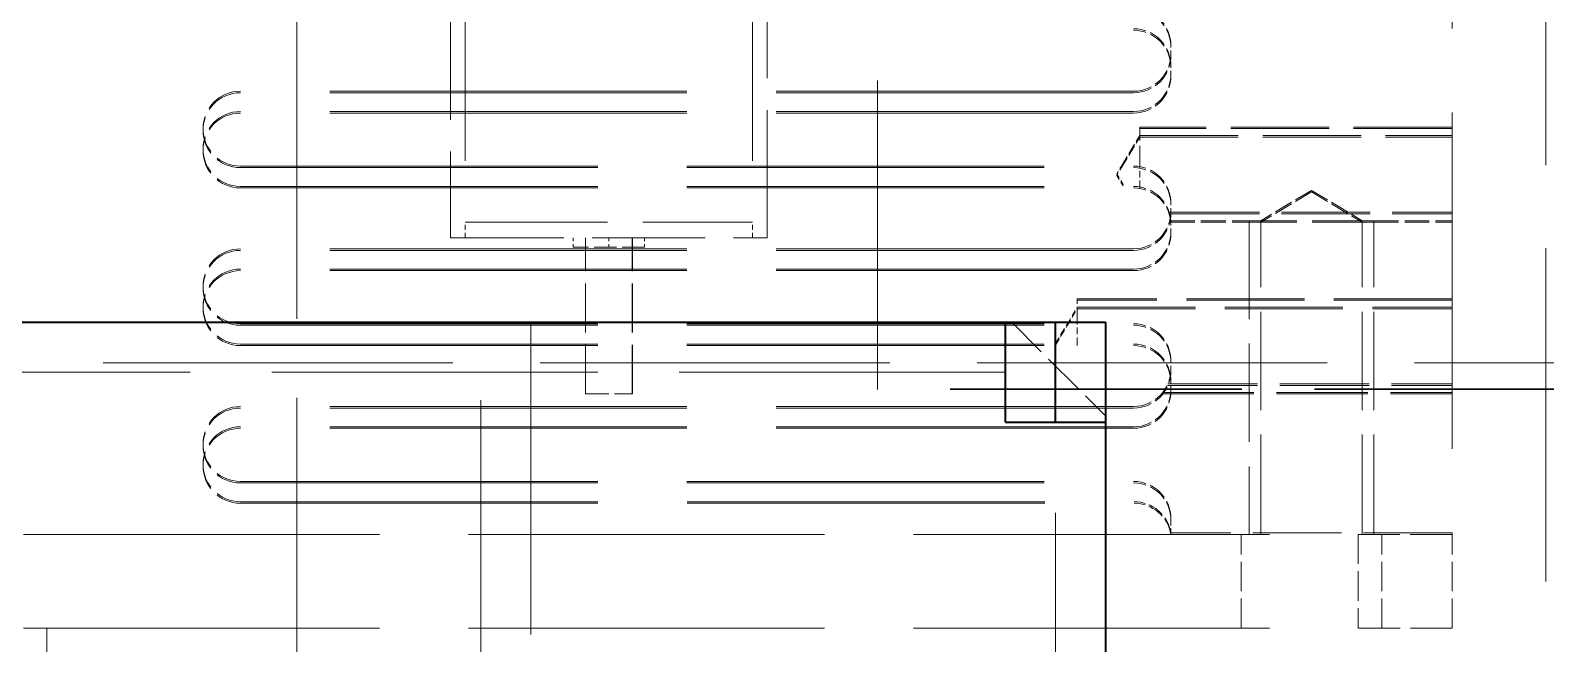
# Model space of a CAD drawing. Header units: millimetres. Extents: x 0 to 5945, y 0 to 4205.
# Drawn here: x 1825.74 to 1874.28, y 2366.46 to 2386.11 of the extents above; entities that cross this region are included whole.
import ezdxf

# ---------------------------------------------------------------- set-up
doc = ezdxf.new("R2010")
doc.units = ezdxf.units.MM
doc.header["$LTSCALE"] = 5
doc.linetypes.add('DASHED', pattern=[0.2067, 0.1654, -0.0413])
doc.layers.add('가려진 것(ISO)', color=2, linetype='DASHED', lineweight=18)
doc.layers.add('가시적인 것(ISO)', color=3, linetype='Continuous', lineweight=40)

msp = doc.modelspace()

# ---------------------------------------------------------------- linework, layer by layer
at = {"layer": '가려진 것(ISO)', "ltscale": 13.030156}
msp.add_line((1871.276, 2572.006), (1871.276, 2370.006), dxfattribs=at)
at = {"layer": '가려진 것(ISO)', "ltscale": 12.276246}
msp.add_line((1834.276, 2450.457), (1834.276, 2348.957), dxfattribs=at)
at = {"layer": '가려진 것(ISO)', "ltscale": 11.94001}
for p, q in [((1839.676, 2441.157), (1839.676, 2379.457)), ((1848.876, 2441.157), (1848.876, 2379.457))]:
    msp.add_line(p, q, dxfattribs=at)
at = {"layer": '가려진 것(ISO)', "ltscale": 11.933301}
msp.add_line((1852.876, 2374.625), (1852.876, 2411.624), dxfattribs=at)
at = {"layer": '가려진 것(ISO)', "ltscale": 4.952111}
for p, q in [((1839.204, 2392.457), (1839.204, 2379.457)), ((1849.348, 2379.457), (1849.348, 2392.457))]:
    msp.add_line(p, q, dxfattribs=at)
at = {"layer": '가려진 것(ISO)', "ltscale": 12.901145}
msp.add_line((1874.276, 2392.457), (1874.276, 2352.457), dxfattribs=at)
at = {"layer": '가려진 것(ISO)', "ltscale": 0.095135}
for p, q in [((1862.276, 2385.356), (1862.276, 2385.606)), ((1862.276, 2384.706), (1862.276, 2384.956)), ((1862.276, 2380.306), (1862.276, 2380.556)), ((1862.276, 2379.656), (1862.276, 2379.906)), ((1862.276, 2375.256), (1862.276, 2375.506)), ((1862.276, 2374.606), (1862.276, 2374.856))]:
    msp.add_line(p, q, dxfattribs=at)
at = {"layer": '가려진 것(ISO)', "ltscale": 0.018678}
for p, q in [((1862.276, 2385.307), (1862.276, 2385.356)), ((1862.276, 2384.657), (1862.276, 2384.706)), ((1862.276, 2380.257), (1862.276, 2380.306)), ((1862.276, 2379.607), (1862.276, 2379.656)), ((1862.276, 2375.207), (1862.276, 2375.256)), ((1862.276, 2374.557), (1862.276, 2374.606)), ((1862.276, 2369.957), (1862.276, 2370.006)), ((1864.776, 2370.006), (1864.776, 2369.957)), ((1865.155, 2369.957), (1865.155, 2370.006)), ((1868.397, 2369.957), (1868.397, 2370.006)), ((1868.776, 2369.957), (1868.776, 2370.006)), ((1871.276, 2370.006), (1871.276, 2369.957))]:
    msp.add_line(p, q, dxfattribs=at)
at = {"layer": '가려진 것(ISO)', "ltscale": 13.836478}
for p, q in [((1861.076, 2384.156), (1832.476, 2384.156)), ((1861.076, 2384.107), (1832.476, 2384.107)), ((1861.076, 2383.506), (1832.476, 2383.506)), ((1861.076, 2383.457), (1832.476, 2383.457)), ((1832.476, 2381.756), (1861.076, 2381.756)), ((1832.476, 2381.707), (1861.076, 2381.707)), ((1832.476, 2381.106), (1861.076, 2381.106)), ((1832.476, 2381.057), (1861.076, 2381.057)), ((1861.076, 2379.106), (1832.476, 2379.106)), ((1861.076, 2379.057), (1832.476, 2379.057)), ((1861.076, 2378.456), (1832.476, 2378.456)), ((1861.076, 2378.407), (1832.476, 2378.407)), ((1832.476, 2376.706), (1861.076, 2376.706)), ((1832.476, 2376.657), (1861.076, 2376.657)), ((1832.476, 2376.056), (1861.076, 2376.056)), ((1832.476, 2376.007), (1861.076, 2376.007)), ((1861.076, 2374.056), (1832.476, 2374.056)), ((1861.076, 2374.007), (1832.476, 2374.007)), ((1861.076, 2373.406), (1832.476, 2373.406)), ((1861.076, 2373.357), (1832.476, 2373.357)), ((1832.476, 2371.656), (1861.076, 2371.656)), ((1832.476, 2371.607), (1861.076, 2371.607))]:
    msp.add_line(p, q, dxfattribs=at)
at = {"layer": '가려진 것(ISO)', "ltscale": 3.809293}
for p, q in [((1871.276, 2383.006), (1861.276, 2383.006)), ((1871.276, 2382.957), (1861.276, 2382.957)), ((1861.276, 2382.736), (1871.276, 2382.736)), ((1861.276, 2382.687), (1871.276, 2382.687)), ((1864.776, 2380.006), (1864.776, 2370.006)), ((1865.155, 2370.006), (1865.155, 2380.006)), ((1868.397, 2370.006), (1868.397, 2380.006)), ((1868.776, 2370.006), (1868.776, 2380.006))]:
    msp.add_line(p, q, dxfattribs=at)
at = {"layer": '가려진 것(ISO)', "ltscale": 0.808264}
msp.add_line((1861.276, 2381.74), (1861.276, 2383.006), dxfattribs=at)
at = {"layer": '가려진 것(ISO)', "ltscale": 0.435206}
for p, q in [((1860.688, 2381.756), (1861.276, 2382.736)), ((1860.688, 2381.707), (1861.276, 2382.687))]:
    msp.add_line(p, q, dxfattribs=at)
at = {"layer": '가려진 것(ISO)', "ltscale": 0.111004}
for p, q in [((1860.538, 2381.506), (1860.688, 2381.756)), ((1860.538, 2381.457), (1860.688, 2381.707))]:
    msp.add_line(p, q, dxfattribs=at)
at = {"layer": '가려진 것(ISO)', "ltscale": 0.177667}
for p, q in [((1860.538, 2381.506), (1860.778, 2381.106)), ((1860.538, 2381.457), (1860.778, 2381.057))]:
    msp.add_line(p, q, dxfattribs=at)
at = {"layer": '가려진 것(ISO)', "ltscale": 0.24999}
msp.add_line((1861.276, 2381.09), (1861.276, 2381.74), dxfattribs=at)
at = {"layer": '가려진 것(ISO)', "ltscale": 0.019356}
msp.add_line((1861.276, 2381.04), (1861.276, 2381.09), dxfattribs=at)
at = {"layer": '가려진 것(ISO)', "ltscale": 0.720299}
for p, q in [((1866.776, 2380.98), (1865.155, 2380.006)), ((1866.776, 2380.98), (1868.397, 2380.006)), ((1866.776, 2380.931), (1865.155, 2379.957)), ((1866.776, 2380.931), (1868.397, 2379.957))]:
    msp.add_line(p, q, dxfattribs=at)
at = {"layer": '가려진 것(ISO)', "ltscale": 0.022096}
for p, q in [((1862.218, 2380.277), (1862.276, 2380.277)), ((1862.218, 2380.228), (1862.276, 2380.228))]:
    msp.add_line(p, q, dxfattribs=at)
at = {"layer": '가려진 것(ISO)', "ltscale": 0.966764}
for p, q in [((1862.238, 2380.006), (1864.776, 2380.006)), ((1862.238, 2379.957), (1864.776, 2379.957))]:
    msp.add_line(p, q, dxfattribs=at)
at = {"layer": '가려진 것(ISO)', "ltscale": 3.428492}
for p, q in [((1862.276, 2380.277), (1871.276, 2380.277)), ((1862.276, 2380.228), (1871.276, 2380.228))]:
    msp.add_line(p, q, dxfattribs=at)
at = {"layer": '가려진 것(ISO)', "ltscale": 2.393412}
for p, q in [((1868.776, 2380.006), (1864.776, 2380.006)), ((1868.776, 2379.957), (1864.776, 2379.957))]:
    msp.add_line(p, q, dxfattribs=at)
at = {"layer": '가려진 것(ISO)', "ltscale": 0.952248}
for p, q in [((1868.776, 2380.006), (1871.276, 2380.006)), ((1868.776, 2379.957), (1871.276, 2379.957))]:
    msp.add_line(p, q, dxfattribs=at)
at = {"layer": '가려진 것(ISO)', "ltscale": 5.504978}
msp.add_line((1839.676, 2379.957), (1848.876, 2379.957), dxfattribs=at)
at = {"layer": '가려진 것(ISO)', "ltscale": 0.19037}
for p, q in [((1839.676, 2379.457), (1839.676, 2379.957)), ((1848.876, 2379.457), (1848.876, 2379.957))]:
    msp.add_line(p, q, dxfattribs=at)
at = {"layer": '가려진 것(ISO)', "ltscale": 4.383372}
msp.add_line((1839.204, 2379.457), (1849.348, 2379.457), dxfattribs=at)
at = {"layer": '가려진 것(ISO)', "ltscale": 0.114182}
for p, q in [((1843.135, 2379.157), (1843.135, 2379.457)), ((1844.276, 2379.157), (1844.276, 2379.457)), ((1845.417, 2379.157), (1845.417, 2379.457))]:
    msp.add_line(p, q, dxfattribs=at)
at = {"layer": '가려진 것(ISO)', "ltscale": 0.869214}
msp.add_line((1845.417, 2379.157), (1843.135, 2379.157), dxfattribs=at)
at = {"layer": '가려진 것(ISO)', "ltscale": 1.904597}
for p, q in [((1843.525, 2374.457), (1843.525, 2379.457)), ((1843.528, 2374.457), (1843.528, 2379.457)), ((1845.025, 2374.457), (1845.025, 2379.457)), ((1845.028, 2374.457), (1845.028, 2379.457))]:
    msp.add_line(p, q, dxfattribs=at)
at = {"layer": '가려진 것(ISO)', "ltscale": 0.235219}
for p, q in [((1858.958, 2376.706), (1859.276, 2377.236)), ((1858.958, 2376.657), (1859.276, 2377.187))]:
    msp.add_line(p, q, dxfattribs=at)
at = {"layer": '가려진 것(ISO)', "ltscale": 4.571172}
for p, q in [((1871.276, 2377.506), (1859.276, 2377.506)), ((1871.276, 2377.457), (1859.276, 2377.457)), ((1859.276, 2377.236), (1871.276, 2377.236)), ((1859.276, 2377.187), (1871.276, 2377.187))]:
    msp.add_line(p, q, dxfattribs=at)
at = {"layer": '가려진 것(ISO)', "ltscale": 0.620038}
msp.add_line((1859.276, 2376.706), (1859.276, 2377.506), dxfattribs=at)
at = {"layer": '가려진 것(ISO)', "ltscale": 12.094824}
for p, q in [((1840.176, 2326.757), (1840.176, 2376.757)), ((1841.776, 2376.757), (1841.776, 2326.757))]:
    msp.add_line(p, q, dxfattribs=at)
at = {"layer": '가려진 것(ISO)', "ltscale": 1.616089}
for p, q in [((1857.176, 2376.757), (1860.176, 2373.757)), ((1871.276, 2369.957), (1868.276, 2369.957)), ((1868.276, 2366.957), (1871.276, 2366.957))]:
    msp.add_line(p, q, dxfattribs=at)
at = {"layer": '가려진 것(ISO)', "ltscale": 0.288771}
for p, q in [((1858.568, 2376.056), (1858.958, 2376.706)), ((1858.568, 2376.007), (1858.958, 2376.657))]:
    msp.add_line(p, q, dxfattribs=at)
at = {"layer": '가려진 것(ISO)', "ltscale": 0.258279}
msp.add_line((1859.276, 2376.056), (1859.276, 2376.706), dxfattribs=at)
at = {"layer": '가려진 것(ISO)', "ltscale": 0.018702}
msp.add_line((1859.276, 2376.007), (1859.276, 2376.056), dxfattribs=at)
at = {"layer": '가려진 것(ISO)', "ltscale": 12.631393}
msp.add_line((1856.976, 2375.157), (1713.376, 2375.157), dxfattribs=at)
at = {"layer": '가려진 것(ISO)', "ltscale": 13.546203}
msp.add_line((1909.276, 2375.457), (1811.276, 2375.457), dxfattribs=at)
at = {"layer": '가려진 것(ISO)', "ltscale": 3.466434}
for p, q in [((1862.176, 2374.777), (1871.276, 2374.777)), ((1862.176, 2374.728), (1871.276, 2374.728))]:
    msp.add_line(p, q, dxfattribs=at)
at = {"layer": '가려진 것(ISO)', "ltscale": 0.029001}
msp.add_line((1843.525, 2374.457), (1843.528, 2374.457), dxfattribs=at)
at = {"layer": '가려진 것(ISO)', "ltscale": 0.897467}
msp.add_line((1843.528, 2374.457), (1845.028, 2374.457), dxfattribs=at)
at = {"layer": '가려진 것(ISO)', "ltscale": 11.288502}
for p, q in [((1887.876, 2374.625), (1852.876, 2374.625)), ((1887.876, 2374.619), (1852.876, 2374.619)), ((1887.876, 2374.619), (1852.876, 2374.619)), ((1887.876, 2374.612), (1852.876, 2374.612)), ((1887.876, 2374.612), (1852.876, 2374.612)), ((1887.876, 2374.606), (1852.876, 2374.606)), ((1887.876, 2374.606), (1852.876, 2374.606)), ((1887.876, 2374.6), (1852.876, 2374.6))]:
    msp.add_line(p, q, dxfattribs=at)
at = {"layer": '가려진 것(ISO)', "ltscale": 7.618649}
for p, q in [((1852.876, 2374.619), (1852.876, 2374.625)), ((1852.876, 2374.612), (1852.876, 2374.619)), ((1852.876, 2374.606), (1852.876, 2374.612)), ((1852.876, 2374.6), (1852.876, 2374.606))]:
    msp.add_line(p, q, dxfattribs=at)
at = {"layer": '가려진 것(ISO)', "ltscale": 1.66449e-05}
for p, q in [((1852.876, 2374.619), (1852.876, 2374.619)), ((1852.876, 2374.612), (1852.876, 2374.612)), ((1852.876, 2374.606), (1852.876, 2374.606))]:
    msp.add_line(p, q, dxfattribs=at)
at = {"layer": '가려진 것(ISO)', "ltscale": 3.528636}
for p, q in [((1862.013, 2374.506), (1871.276, 2374.506)), ((1862.013, 2374.457), (1871.276, 2374.457))]:
    msp.add_line(p, q, dxfattribs=at)
at = {"layer": '가려진 것(ISO)', "ltscale": 14.062248}
msp.add_line((1858.576, 2329.957), (1858.576, 2373.557), dxfattribs=at)
at = {"layer": '가려진 것(ISO)', "ltscale": 13.844598}
for p, q in [((1832.476, 2371.006), (1861.093, 2371.006)), ((1832.476, 2370.957), (1861.093, 2370.957))]:
    msp.add_line(p, q, dxfattribs=at)
at = {"layer": '가려진 것(ISO)', "ltscale": 0.171323}
msp.add_line((1862.276, 2370.006), (1862.276, 2370.456), dxfattribs=at)
at = {"layer": '가려진 것(ISO)', "ltscale": 13.788098}
for p, q in [((1811.276, 2369.957), (1868.276, 2369.957)), ((1811.276, 2366.957), (1868.276, 2366.957))]:
    msp.add_line(p, q, dxfattribs=at)
at = {"layer": '가려진 것(ISO)', "ltscale": 3.428354}
msp.add_line((1871.276, 2370.006), (1862.276, 2370.006), dxfattribs=at)
at = {"layer": '가려진 것(ISO)', "ltscale": 1.142718}
for p, q in [((1864.526, 2366.957), (1864.526, 2369.957)), ((1868.276, 2369.957), (1868.276, 2366.957)), ((1869.026, 2366.957), (1869.026, 2369.957)), ((1871.276, 2366.957), (1871.276, 2369.957))]:
    msp.add_line(p, q, dxfattribs=at)
at = {"layer": '가려진 것(ISO)', "ltscale": 5.71399}
msp.add_line((1826.276, 2366.957), (1826.276, 2351.957), dxfattribs=at)
at = {"layer": '가려진 것(ISO)', "ltscale": 0.717954}
for centre, start, end in [((1861.076, 2385.606), 0, 90), ((1861.076, 2385.557), 0, 90), ((1861.076, 2384.956), 0, 90), ((1861.076, 2384.907), 0, 90), ((1861.076, 2385.356), 270, 0), ((1861.076, 2385.307), 270, 0), ((1861.076, 2384.706), 270, 0), ((1861.076, 2384.657), 270, 0), ((1861.076, 2380.556), 0, 90), ((1861.076, 2380.507), 0, 90), ((1861.076, 2379.906), 0, 90), ((1861.076, 2379.857), 0, 90), ((1861.076, 2380.306), 270, 0), ((1861.076, 2380.257), 270, 0), ((1861.076, 2379.656), 270, 0), ((1861.076, 2379.607), 270, 0), ((1861.076, 2375.506), 0, 90), ((1861.076, 2375.457), 0, 90), ((1861.076, 2374.856), 0, 90), ((1861.076, 2374.807), 0, 90), ((1861.076, 2375.256), 270, 0), ((1861.076, 2375.207), 270, 0), ((1861.076, 2374.606), 270, 0), ((1861.076, 2374.557), 270, 0), ((1861.076, 2370.456), 0, 90), ((1861.076, 2370.407), 0, 90)]:
    msp.add_arc(centre, 1.2, start, end, dxfattribs=at)
at = {"layer": '가려진 것(ISO)', "ltscale": 1.436007}
for centre in [(1832.476, 2382.956), (1832.476, 2382.907), (1832.476, 2382.306), (1832.476, 2382.257), (1832.476, 2377.906), (1832.476, 2377.857), (1832.476, 2377.256), (1832.476, 2377.207), (1832.476, 2372.856), (1832.476, 2372.807), (1832.476, 2372.206), (1832.476, 2372.157)]:
    msp.add_arc(centre, 1.2, 90, 270, dxfattribs=at)
at = {"layer": '가려진 것(ISO)', "ltscale": 0.641409}
for centre in [(1861.093, 2369.806), (1861.093, 2369.757)]:
    msp.add_arc(centre, 1.2, 9.5941, 90, dxfattribs=at)
at = {"layer": '가시적인 것(ISO)'}
for p, q in [((1713.376, 2376.757), (1856.976, 2376.757)), ((1856.976, 2373.557), (1856.976, 2376.757)), ((1856.976, 2376.757), (1858.576, 2376.757)), ((1858.576, 2376.757), (1860.176, 2376.757)), ((1858.576, 2373.557), (1858.576, 2376.757)), ((1860.176, 2376.757), (1860.176, 2373.557)), ((1856.976, 2373.557), (1860.176, 2373.557)), ((1860.176, 2373.557), (1860.176, 2329.957))]:
    msp.add_line(p, q, dxfattribs=at)

doc.saveas('drawing.dxf')
